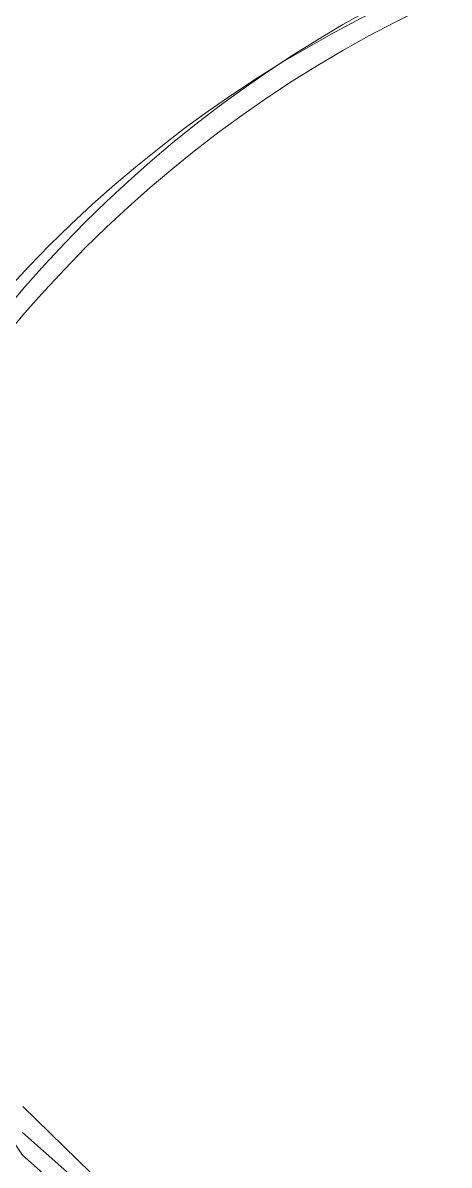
# Model space of a CAD drawing. Header units: millimetres. Extents: x 3 to 592, y 5 to 207.
# Drawn here: x 121.122 to 121.407, y 54.457 to 55.222 of the extents above; entities that cross this region are included whole.
import ezdxf

# ---------------------------------------------------------------- set-up
doc = ezdxf.new("R2010")
doc.units = ezdxf.units.MM

msp = doc.modelspace()

# ---------------------------------------------------------------- linework, layer by layer
at = {"color": 7, "lineweight": 0}
for points in [[(122.503671, 55.394542), (122.536126, 55.31552), (122.568582, 55.192401), (122.581987, 55.066106), (122.57599, 54.939106), (122.55059, 54.814576), (122.50614, 54.69569), (122.444051, 54.584565), (122.365735, 54.484023), (122.273307, 54.396887), (122.168179, 54.32492), (122.053174, 54.269534), (121.931113, 54.232492), (121.804818, 54.214148), (121.677465, 54.215206), (121.551524, 54.23602), (121.430168, 54.275531), (121.316574, 54.333034), (121.212857, 54.407117), (121.12184, 54.496017)], [(122.503671, 55.394542), (122.536126, 55.31552), (122.568582, 55.192401), (122.581987, 55.066106), (122.57599, 54.939106), (122.55059, 54.814576), (122.50614, 54.69569), (122.444051, 54.584565), (122.365735, 54.484023), (122.273307, 54.396887), (122.168179, 54.32492), (122.053174, 54.269534), (121.931113, 54.232492), (121.804818, 54.214148), (121.677465, 54.215206), (121.551524, 54.23602), (121.430168, 54.275531), (121.316574, 54.333034), (121.212857, 54.407117), (121.12184, 54.496017)], [(122.503671, 55.394542), (122.536126, 55.31552), (122.568582, 55.192401), (122.581987, 55.066106), (122.57599, 54.939106), (122.55059, 54.814576), (122.50614, 54.69569), (122.444051, 54.584565), (122.365735, 54.484023), (122.273307, 54.396887), (122.168179, 54.32492), (122.053174, 54.269534), (121.931113, 54.232492), (121.804818, 54.214148), (121.677465, 54.215206), (121.551524, 54.23602), (121.430168, 54.275531), (121.316574, 54.333034), (121.212857, 54.407117), (121.12184, 54.496017)], [(122.503671, 55.394542), (122.536126, 55.31552), (122.568582, 55.192401), (122.581987, 55.066106), (122.57599, 54.939106), (122.55059, 54.814576), (122.50614, 54.69569), (122.444051, 54.584565), (122.365735, 54.484023), (122.273307, 54.396887), (122.168179, 54.32492), (122.053174, 54.269534), (121.931113, 54.232492), (121.804818, 54.214148), (121.677465, 54.215206), (121.551524, 54.23602), (121.430168, 54.275531), (121.316574, 54.333034), (121.212857, 54.407117), (121.12184, 54.496017)], [(122.575038, 55.031675), (122.575038, 54.920197), (122.516829, 54.707825), (122.403941, 54.51662), (122.245896, 54.362809), (122.051516, 54.254859), (121.837379, 54.202295), (121.637707, 54.204411), (121.445443, 54.253447), (121.26976, 54.346934), (121.121593, 54.47852)], [(122.575038, 55.031675), (122.575038, 54.920197), (122.516829, 54.707825), (122.403941, 54.51662), (122.245896, 54.362809), (122.051516, 54.254859), (121.837379, 54.202295), (121.637707, 54.204411), (121.445443, 54.253447), (121.26976, 54.346934), (121.121593, 54.47852)], [(122.575038, 55.031675), (122.575038, 54.920197), (122.516829, 54.707825), (122.403941, 54.51662), (122.245896, 54.362809), (122.051516, 54.254859), (121.837379, 54.202295), (121.637707, 54.204411), (121.445443, 54.253447), (121.26976, 54.346934), (121.121593, 54.47852)], [(122.575038, 55.031675), (122.575038, 54.920197), (122.516829, 54.707825), (122.403941, 54.51662), (122.245896, 54.362809), (122.051516, 54.254859), (121.837379, 54.202295), (121.637707, 54.204411), (121.445443, 54.253447), (121.26976, 54.346934), (121.121593, 54.47852)], [(122.575038, 55.016506), (122.575038, 54.905028), (122.516829, 54.692656), (122.403941, 54.50145), (122.245896, 54.347639), (122.051516, 54.239689), (121.837379, 54.187125), (121.637707, 54.189242), (121.445443, 54.238278), (121.26976, 54.331764), (121.121593, 54.46335), (120.999532, 54.646442), (120.930035, 54.854934), (120.921921, 55.008039)], [(122.575038, 55.016506), (122.575038, 54.905028), (122.516829, 54.692656), (122.403941, 54.50145), (122.245896, 54.347639), (122.051516, 54.239689), (121.837379, 54.187125), (121.637707, 54.189242), (121.445443, 54.238278), (121.26976, 54.331764), (121.121593, 54.46335), (120.999532, 54.646442), (120.930035, 54.854934), (120.921921, 55.008039)], [(122.575038, 55.016506), (122.575038, 54.905028), (122.516829, 54.692656), (122.403941, 54.50145), (122.245896, 54.347639), (122.051516, 54.239689), (121.837379, 54.187125), (121.637707, 54.189242), (121.445443, 54.238278), (121.26976, 54.331764), (121.121593, 54.46335), (120.999532, 54.646442), (120.930035, 54.854934), (120.921921, 55.008039)], [(122.575038, 55.016506), (122.575038, 54.905028), (122.516829, 54.692656), (122.403941, 54.50145), (122.245896, 54.347639), (122.051516, 54.239689), (121.837379, 54.187125), (121.637707, 54.189242), (121.445443, 54.238278), (121.26976, 54.331764), (121.121593, 54.46335), (120.999532, 54.646442), (120.930035, 54.854934), (120.921921, 55.008039)]]:
    msp.add_lwpolyline(points, dxfattribs=at)
for centre, radius in [((121.74668, 54.505225), 0.82453), ((121.74668, 54.505225), 0.82453), ((121.725972, 54.486528), 0.829028), ((121.74668, 54.487939), 0.82453), ((121.74668, 54.487939), 0.82453)]:
    msp.add_circle(centre, radius, dxfattribs=at)

doc.saveas('drawing.dxf')
